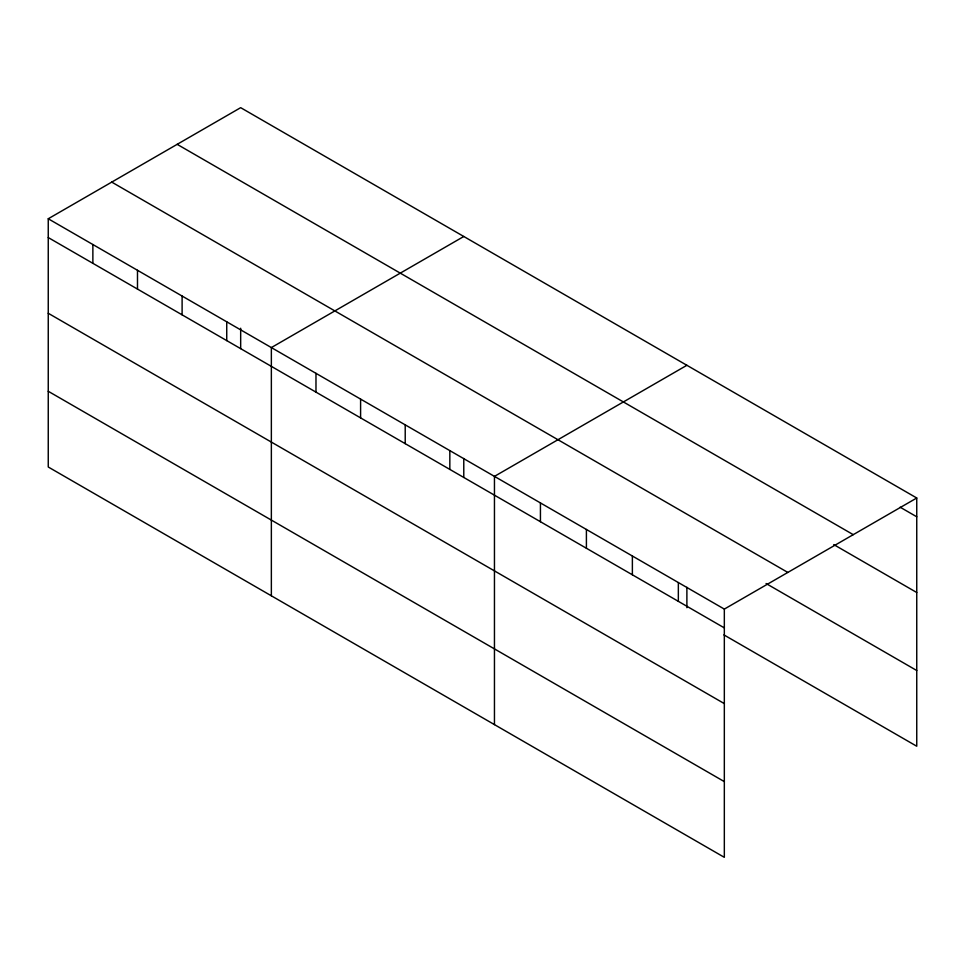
<?xml version="1.0" encoding="UTF-8"?>
<svg xmlns="http://www.w3.org/2000/svg" width="965" height="965" viewBox="0 0 965 965"><rect width="100%" height="100%" fill="white"/><g stroke="black" fill="none" stroke-linecap="round" stroke-linejoin="round"><path stroke-width="1.45" d="M48.25 218.766L724.329 609.096L724.329 857.33L48.25 467L48.25 218.766L240.671 107.67L916.75 498L916.75 746.235L723.919 634.898M463.779 236.485L271.358 347.581L271.358 595.803M686.887 365.289L494.454 476.384L494.454 724.619M724.329 609.096L916.75 498M900.152 507.204L916.75 516.794M177.174 144.34L853.253 534.658M833.748 544.586L916.75 592.51M111.747 182.108L787.826 572.438M766.065 583.511L916.75 670.518M48.25 237.559L724.329 627.889M48.25 313.275L724.329 703.606M48.25 391.283L724.329 781.614M686.887 587.311L686.887 607.697M678.347 582.558L678.347 601.352M632.377 556.009L632.377 574.802M586.406 529.471L586.406 548.265M540.436 502.934L540.436 521.715M463.779 458.496L463.779 477.434M449.835 450.631L449.835 469.412M405.216 424.865L405.216 443.659M360.596 399.1L360.596 417.893M315.977 373.334L315.977 392.128M240.671 328.233L240.671 348.618M226.739 321.815L226.739 340.609M182.108 296.05L182.108 314.843M137.488 270.297L137.488 289.09M92.869 244.531L92.869 263.324"/></g></svg>
